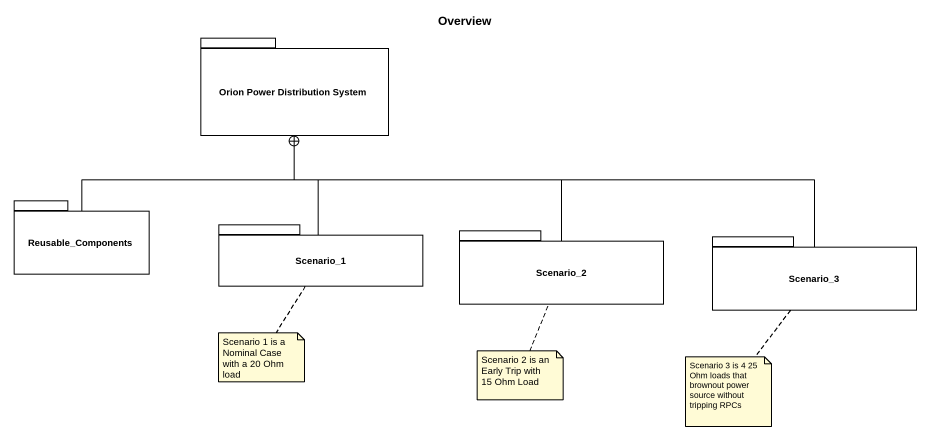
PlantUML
@startuml
title Overview
package "Orion Power Distribution System" as Orion_Power_Distribution {
}
package Reusable_Components {
}
package Scenario_1 {
}
package Scenario_2 {
}
package Scenario_3 {
}
Reusable_Components -up-+ Orion_Power_Distribution
Scenario_1 -up-+ Orion_Power_Distribution
Scenario_2 -up-+ Orion_Power_Distribution
Scenario_3 -left-+ Orion_Power_Distribution
note bottom of Scenario_1 : Scenario 1 is a Nominal Case with a 20 Ohm load
note bottom of Scenario_2 : Scenario 2 is an Early Trip with 15 Ohm Load
note bottom of Scenario_3 : Scenario 3 is 4 25 Ohm loads that brownout power source without tripping RPCs
@enduml
